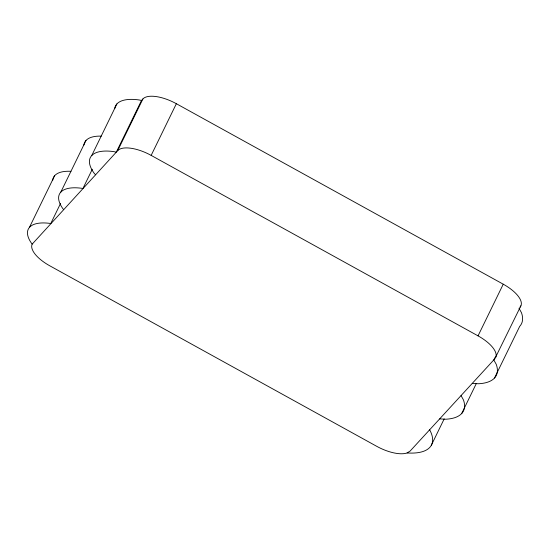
<?xml version="1.0" encoding="UTF-8"?>
<svg xmlns="http://www.w3.org/2000/svg" width="550" height="550" viewBox="0 0 550 550"><rect width="100%" height="100%" fill="white"/><g stroke="black" fill="none" stroke-linecap="round" stroke-linejoin="round"><path stroke-width="0.82" d="M29.411 227.425L54.615 175.752M60.789 192.149L85.992 140.477M60.528 203.5L50.744 223.554L50.023 223.403A45.609 18.844 26 0 0 32.154 244.159A28.854 11.921 26 0 0 32.216 249.26L33.131 251.254A28.854 11.921 26 0 0 49.789 265.808L376.674 446.291A28.854 11.921 26 0 0 407.11 452.939L410.128 451.055L494.808 358.82L520.884 305.841A28.854 11.921 26 0 0 503.25 284.192L176.357 103.709A28.854 11.921 26 0 0 142.904 98.945L141.501 100.478L116.297 152.151L113.926 151.635A48.386 19.986 26 0 0 94.126 173.195L95.535 174.762M91.699 155.609L116.896 103.929M92.311 169.242L82.906 188.519L82.088 188.341A46.372 19.154 26 0 0 63.119 209.007L63.607 209.55M32.154 244.159L117.707 150.618L142.904 98.945M117.707 150.618A28.854 11.921 26 0 1 151.154 155.389L176.357 103.709M495.681 357.514A28.854 11.921 26 0 0 478.046 335.864L503.25 284.192M431.393 445.129L444.18 418.908M461.704 413.504L476.369 383.426M494.924 357.603L493.797 359.92L496.244 364.334A61.6 25.444 26 0 1 478.424 383.749L472.237 383.398M494.512 378.008L519.716 326.336A61.6 25.444 26 0 0 521.441 312.661L519.001 308.248M520.004 307.147L520.884 305.841M439.656 418.887L445.658 419.224A61.428 25.376 26 0 0 463.423 399.871L461.051 395.581M141.501 100.478L139.129 99.956A48.386 19.986 26 0 0 114.709 108.673M151.154 155.389L478.046 335.864M429.584 429.859L429.969 430.409A60.809 25.121 26 0 1 407.11 452.939M52.704 180.29A45.609 18.844 26 0 1 70.957 171.318M83.896 145.021A46.372 19.154 26 0 1 101.248 136.132"/></g></svg>
